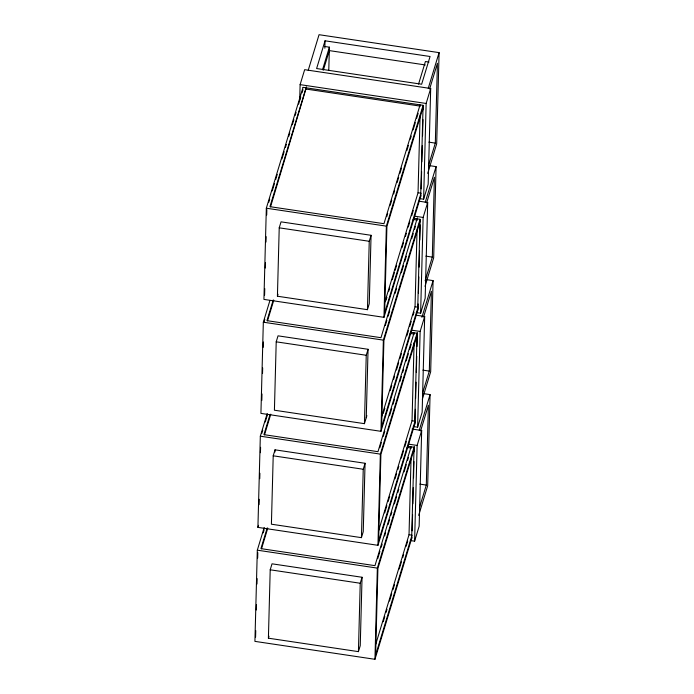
<?xml version="1.0" encoding="UTF-8"?>
<svg xmlns="http://www.w3.org/2000/svg" width="694" height="694" viewBox="0 0 694 694"><rect width="100%" height="100%" fill="white"/><g stroke="black" fill="none" stroke-linecap="round" stroke-linejoin="round"><path stroke-width="1.04" d="M264.214 527.475L257.318 550.177L254.915 641.369L374.951 659.3L411.95 537.529M415.264 422.507L377.952 545.311L257.916 527.379L260.328 436.188L267.225 413.485M269.914 300.528L263.33 322.198L260.927 413.39L380.963 431.321L418.274 308.518M303.018 87.461L266.331 208.209L263.928 299.4L383.964 317.332L420.963 195.561M255.583 637.092L255.756 630.594M256.294 610.017L256.442 604.604M256.98 584.027L257.127 578.614M257.665 558.037L257.812 552.624M259.07 504.694L259.218 499.281M259.756 478.704L259.903 473.291M260.441 452.714L260.588 447.3M261.82 400.447L261.994 393.958M262.532 373.381L262.679 367.967M263.217 347.39L263.364 341.977M264.596 295.123L264.77 288.626M265.308 268.049L265.455 262.636M265.993 242.067L266.14 236.645M266.713 214.993L266.852 209.579M268.404 638.194L270.209 569.8L272.022 563.814L362.051 577.269L360.247 645.663L358.425 651.64L268.404 638.194L269.012 636.198M273.21 455.811L271.406 524.204L361.435 537.65L363.248 531.673L365.053 463.28L275.032 449.825L273.21 455.811L363.24 469.257L365.053 463.28M366.259 417.684L368.063 349.29L278.034 335.835L276.212 341.821L274.416 410.215L364.437 423.661L366.883 415.619M277.418 296.225L279.222 227.832L281.035 221.846L371.064 235.301L369.26 303.694L367.447 309.68L277.418 296.225L278.025 294.23M274.971 451.968L275.032 449.825M299.713 99.693L300.112 84.633L304.657 69.678L430.688 88.502L428.163 184.257L423.618 199.213L419.349 198.579M270.513 206.873L306.332 87.574M324.844 48.216L325.035 40.807L430.072 56.5L421.64 84.234L316.611 68.541L325.035 40.807M328.791 69.912L329.39 47.175L324.887 46.507M358.425 651.64L360.229 583.246L362.051 577.269M361.435 537.65L363.24 469.257M364.437 423.661L366.241 355.276L368.063 349.29M367.447 309.68L369.243 241.286L371.064 235.301M374.951 659.3L377.354 568.108L414.353 446.337M377.952 545.311L380.355 454.119L417.354 332.348M380.963 431.321L383.366 340.129L420.052 219.391M383.964 317.332L386.367 226.14L423.054 105.401M375.749 644.249L409.026 534.727L411.03 458.925M378.447 531.292L412.036 420.738L414.092 342.767M381.448 417.302L415.038 306.748L417.068 229.861M417.363 218.601L417.32 220.119L413.06 219.478M384.771 302.28L418.04 192.758L420.07 115.872M411.663 538.449L414.066 447.266L407.638 446.303M414.674 424.468L417.077 333.276L410.648 332.313M417.675 310.478L420.078 219.287L413.65 218.324M420.677 196.489L423.088 105.297L303.052 87.357M412.141 530.841L412.574 514.601M412.861 503.775L413.286 487.526M413.537 477.784L413.971 461.536M414.223 451.794L414.309 448.541L377.9 568.395L375.619 655.023L412.028 535.178L409.026 534.727M417.007 346.471L417.32 334.551L380.902 454.405L378.62 541.034L415.029 421.189L415.35 409.278M415.637 398.443L416.062 382.203M416.322 372.452L416.747 356.213M420.321 220.571L383.912 340.416L381.622 427.044L418.04 307.199L418.126 303.946M418.413 293.12L418.838 276.88M419.098 267.129L419.523 250.89M419.809 240.055L420.208 224.899M421.163 188.881L421.614 171.548M421.874 161.806L422.299 145.558M422.559 135.816L422.984 119.576M423.245 109.826L423.331 106.581L386.914 226.426L384.632 313.063L421.041 193.21L418.04 192.758M410.336 540.539L414.604 541.181L417.129 445.427L421.674 430.471L412.062 429.039M413.338 426.55L417.615 427.192L420.139 331.437L424.676 316.481L416.131 315.206M416.348 312.569L420.616 313.202L423.14 217.456L427.686 202.492L419.141 201.217M423.618 199.213L426.142 103.467L430.688 88.502M421.674 430.471L419.15 526.226L414.604 541.181M424.676 316.481L422.152 412.236L417.615 427.192M427.686 202.492L425.162 298.247L420.616 313.202M419.436 507.678L426.298 485.08L428.406 405.287L420.599 430.965M422.438 393.689L429.308 371.09L431.408 291.298L423.609 316.976M425.136 280.723L432.31 257.101L434.418 177.308L426.61 202.986M428.45 165.71L435.32 143.111L437.42 63.319L429.621 88.997M423.635 393.637L430.072 394.6L427.669 485.791L418.69 515.347M426.645 279.647L433.073 280.61L430.67 371.802L422.308 399.319M429.647 165.666L436.084 166.621L433.672 257.812L425.006 286.344M308.214 70.363L319.049 34.7L439.085 52.631L436.682 143.823L427.704 173.379M268.76 202.292L269.706 199.195M272.222 190.928L274.416 183.693M275.674 179.564L277.236 174.402M281.946 158.9L284.15 151.665M285.399 147.536L286.344 144.439M288.851 136.171L289.797 133.075M292.304 124.807L293.874 119.637M295.132 115.508L296.078 112.411M298.585 104.143L300.78 96.908M302.037 92.779L302.983 89.673M306.358 86.811L269.94 206.665L383.973 223.702L420.07 104.881M322.528 69.773L329.39 47.175M323.369 70.111L329.303 50.601L425.327 64.95M263.876 322.484L264.822 319.379M273.219 299.99L266.938 320.654L380.971 337.692L417.38 217.838M267.502 320.862L273.783 300.198M261.812 433.368L262.757 430.271M265.264 422.004L267.459 414.778M269.897 415.012L263.928 434.644L377.961 451.681L414.066 332.86M264.501 434.852L270.781 414.188M257.916 527.379L258.55 525.315M263.2 532.897L264.145 529.8M267.207 527.961L260.927 548.624L374.96 565.662L411.056 446.849M261.491 548.841L267.771 528.177M418.551 84.121L425.413 61.523L429.013 62.061M386.74 216.684L387.677 213.578M390.193 205.32L391.763 200.15M393.645 193.947L394.591 190.85M397.098 182.583L398.668 177.421M399.926 173.283L401.496 168.122M406.831 150.555L408.402 145.393M410.284 139.19L411.221 136.093M413.103 129.891L415.307 122.665M416.556 118.527L418.126 113.365M428.25 88.303L439.085 52.631M385.968 300.424L386.905 297.327M388.787 291.124L389.733 288.027M392.24 279.76L394.444 272.534M395.068 270.46L396.638 265.299M401.973 247.732L403.544 242.57M405.426 236.368L406.372 233.271M408.254 227.068L409.824 221.907M411.707 215.704L413.277 210.542M385.3 325.503L386.87 320.342M388.128 316.204L389.698 311.042M395.033 293.475L396.604 288.305M401.314 272.811L403.509 265.576M404.767 261.447L406.337 256.277M411.672 238.719L413.242 233.548M414.5 229.419L415.437 226.313M425.24 202.292L436.084 166.621M383.27 413.381L384.84 408.219M390.175 390.653L391.746 385.482M393.628 379.288L394.574 376.183M396.456 369.989L398.651 362.754M399.909 358.625L401.479 353.454M406.814 335.896L408.384 330.726M409.642 326.596L411.212 321.426M413.095 315.232L414.04 312.127M379.783 447.76L381.353 442.59M383.244 436.396L384.806 431.226M389.516 415.732L391.72 408.497M392.969 404.368L394.539 399.197M399.874 381.631L401.444 376.469M402.702 372.331L403.648 369.234M406.155 360.967L408.35 353.74M409.607 349.603L411.178 344.441M421.926 317.297L433.073 280.61M384.667 512.909L386.862 505.674M388.12 501.545L389.681 496.375M395.025 478.808L396.595 473.646M397.844 469.508L398.79 466.411M401.297 458.144L403.5 450.918M404.749 446.78L406.32 441.618M377.727 558.644L379.922 551.418M381.18 547.28L382.116 544.183M384.632 535.915L385.569 532.819M388.085 524.551L389.655 519.39M390.904 515.252L391.85 512.155M394.357 503.887L396.56 496.652M397.809 492.523L398.755 489.426M404.09 471.859L406.285 464.624M407.543 460.495L408.488 457.398M419.237 430.263L430.072 394.6M383.227 621.729L384.797 616.567M386.055 612.429L386.992 609.332M389.508 601.065L391.702 593.83M392.96 589.7L394.53 584.53M399.232 569.037L401.436 561.802M402.694 557.672L403.63 554.575M406.146 546.308L407.708 541.138M300.112 84.633L426.142 103.467M306.297 89.092L420.33 106.13M428.883 142.149L435.32 143.111M414.596 216.172L423.14 217.456M266.331 208.209L386.367 226.14M279.222 227.832L369.243 241.286M425.882 256.138L432.31 257.101M415.038 306.748L418.04 307.199M411.594 330.162L420.139 331.437M410.05 333.467L414.318 334.109M263.33 322.198L383.366 340.129M276.212 341.821L366.241 355.276M422.872 370.128L429.308 371.09M412.036 420.738L415.029 421.189M408.584 444.151L417.129 445.427M407.048 447.457L411.308 448.098M260.328 436.188L380.355 454.119M419.87 484.117L426.298 485.08M257.318 550.177L377.354 568.108M270.209 569.8L360.229 583.246"/></g></svg>
